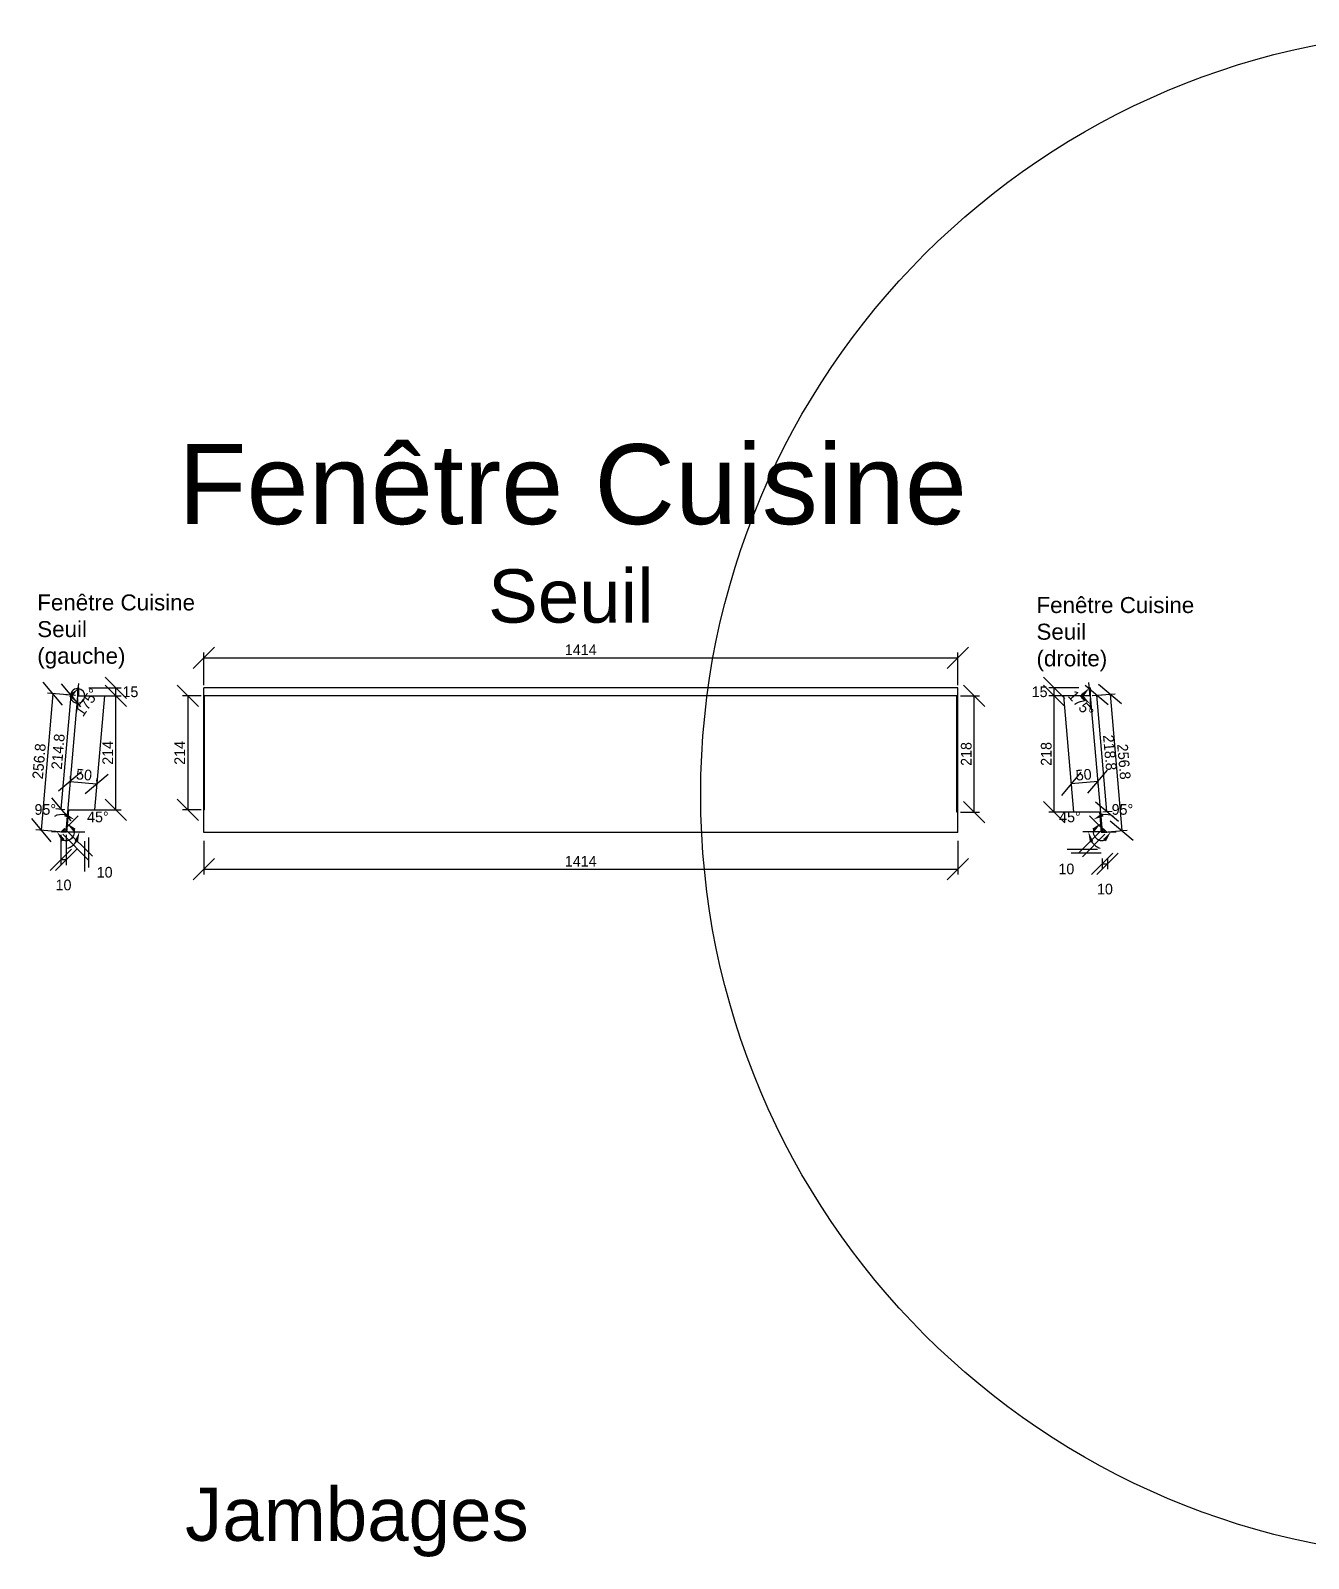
# Model space of a CAD drawing. Header units: millimetres. Extents: x -676 to 20789, y -6551 to 3706.
# Drawn here: x -290 to 2107, y -1033 to 1833 of the extents above; entities that cross this region are included whole.
import ezdxf

# ---------------------------------------------------------------- set-up
doc = ezdxf.new("R2010")
doc.units = ezdxf.units.MM
doc.layers.get('0').update_dxf_attribs({"lineweight": 25, "true_color": 0xffffff})
doc.layers.get('Defpoints').update_dxf_attribs({"true_color": 0xffffff})
for name, color, linetype, lineweight, true_color in [('0 ... Seuil', 178, 'Continuous', 25, 0x000000), ('0 ... Seuil ... Existant ... Construction', 56, 'Continuous', 25, 0x808000), ('Cotes', 4, 'Continuous', 25, 0x00ffff)]:
    doc.layers.add(name, color=color, linetype=linetype, lineweight=lineweight, true_color=true_color)
doc.styles.add('QCADDimTextStyle', font='txt')
doc.styles.add('textstyle11', font='')
doc.styles.add('textstyle12', font='')
doc.styles.add('textstyle22', font='')
doc.styles.add('textstyle23', font='')
doc.styles.add('textstyle24', font='')
doc.styles.get('textstyle11').set_extended_font_data('Liberation Sans')
doc.styles.get('textstyle12').set_extended_font_data('Liberation Sans')
doc.styles.get('textstyle22').set_extended_font_data('Liberation Sans')
doc.styles.get('textstyle23').set_extended_font_data('Liberation Sans')
doc.styles.get('textstyle24').set_extended_font_data('Liberation Sans')
doc.dimstyles.new('QCADDimStyle', dxfattribs={"dimtxt": 20, "dimasz": 20, "dimexe": 10, "dimexo": 5, "dimgap": 5, "dimtad": 1, "dimtoh": 1, "dimdec": 4, "dimzin": 0, "dimdsep": 46, "dimtxsty": 'QCADDimTextStyle', "dimcen": 0.09, "dimadec": 0, "dimazin": 0, "dimtfac": 1, "dimtdec": 4, "dimtofl": 0, "dimtmove": 0, "dimatfit": 3, "dimfxl": 1, "dimtolj": 1, "dimtzin": 0, "dimarcsym": 0})

# ---------------------------------------------------------------- blocks, each defined once
blk = doc.blocks.new('SeuilBaie1_VueDessus')
at = {"layer": '0 ... Seuil'}
for p, q in [((-5, -271), (-5, 0)), ((1409, 0), (-5, 0)), ((1409, -271), (1409, 0)), ((1409, -15), (-5, -15)), ((-3.5, -229), (-3.5, -15)), ((1407.5, -233), (1407.5, -15)), ((-3.5, -229), (-5, -229)), ((1409, -233), (1407.5, -233)), ((1409, -271), (-5, -271))]:
    blk.add_line(p, q, dxfattribs=at)
blk = doc.blocks.new('SeuilBaie1_VueCoupeEst')
at = {"layer": '0 ... Seuil'}
for p, q in [((1, 0), (-0.5, 0)), ((1, -14.9), (-49.2, -14.9)), ((-49.2, -14.9), (-30.1, -232.9)), ((-0.5, 0), (-0.5, -14.9)), ((1, 0), (1, -15)), ((1, -14.9), (23.3, -269.4)), ((20.1, -232.9), (-30.1, -232.9)), ((18.6, -232.9), (21.9, -270.9)), ((21.9, -270.9), (32.4, -270.9)), ((23.3, -269.4), (28.8, -269.4)), ((24.3, -264.9), (25.3, -263.8)), ((24.3, -264.9), (28.8, -269.4)), ((25.3, -263.8), (32.4, -270.9))]:
    blk.add_line(p, q, dxfattribs=at)
blk = doc.blocks.new('*D12')
at = {"layer": 'Cotes', "color": 0, "lineweight": -2}
for p, q in [((1650, 580), (1610, 620)), ((1610, 605), (1650, 565)), ((1676.2, 600), (1620, 600)), ((1676.2, 585), (1620, 585)), ((1630, 585), (1630, 600))]:
    blk.add_line(p, q, dxfattribs=at)
at = {"layer": 'Defpoints', "color": 0}
for p in [(1630, 600), (1681.2, 600), (1681.2, 585)]:
    blk.add_point(p, dxfattribs=at)
at = {"layer": 'Cotes', "color": 0, "insert": (1602.5, 592.5), "char_height": 20, "attachment_point": 5, "style": 'QCADDimTextStyle'}
blk.add_mtext('\\A1;15', dxfattribs=at)
blk = doc.blocks.new('*D13')
at = {"layer": 'Cotes', "color": 0, "lineweight": -2}
for p, q in [((1756.2, 570.1), (1712.9, 606.5)), ((1701.3, 585.4), (1744.5, 589.1)), ((1734.6, 588.3), (1756.5, 332.4)), ((1734.8, 350.6), (1778.1, 314.1)), ((1723.2, 329.5), (1766.4, 333.2))]:
    blk.add_line(p, q, dxfattribs=at)
at = {"layer": 'Defpoints', "color": 0}
for p in [(1696.3, 585), (1718.2, 329.1), (1756.5, 332.4)]:
    blk.add_point(p, dxfattribs=at)
at = {"layer": 'Cotes', "color": 0, "insert": (1760.5, 461.6), "char_height": 20, "attachment_point": 5, "rotation": 274.8885, "style": 'QCADDimTextStyle'}
blk.add_mtext('\\A1;256.8', dxfattribs=at)
blk = doc.blocks.new('*D14')
at = {"layer": 'Cotes', "color": 0, "lineweight": -2}
for p, q in [((1740, 290), (1700, 250)), ((1710, 250), (1750, 290)), ((1720, 280.2), (1720, 260)), ((1720, 270), (1730, 270)), ((1730, 280.2), (1730, 260))]:
    blk.add_line(p, q, dxfattribs=at)
at = {"layer": 'Defpoints', "color": 0}
for p in [(1720, 285.2), (1730, 285.2), (1730, 270)]:
    blk.add_point(p, dxfattribs=at)
at = {"layer": 'Cotes', "color": 0, "insert": (1725, 222.5), "char_height": 20, "attachment_point": 5, "style": 'QCADDimTextStyle'}
blk.add_mtext('\\A1;10', dxfattribs=at)
blk = doc.blocks.new('*D15')
at = {"layer": 'Cotes', "color": 0, "lineweight": -2}
for p, q in [((1679.7, 441.6), (1643.4, 398.2)), ((1693.2, 402.6), (1729.5, 445.9)), ((1711.4, 424.3), (1661.5, 419.9)), ((1662, 414.9), (1662.4, 409.9)), ((1711.8, 419.3), (1712.2, 414.3))]:
    blk.add_line(p, q, dxfattribs=at)
at = {"layer": 'Defpoints', "color": 0}
for p in [(1661.5, 419.9), (1661.5, 419.9), (1711.4, 424.3)]:
    blk.add_point(p, dxfattribs=at)
at = {"layer": 'Cotes', "color": 0, "insert": (1685.1, 437), "char_height": 20, "attachment_point": 5, "rotation": 5, "style": 'QCADDimTextStyle'}
blk.add_mtext('\\A1;50', dxfattribs=at)
blk = doc.blocks.new('*D16')
at = {"layer": 'Cotes', "color": 0, "lineweight": -2}
for p, q in [((1718.1, 332.6), (1675.7, 290.2)), ((1725.1, 325.6), (1682.7, 283.1)), ((1654.4, 297.3), (1711, 297.3)), ((1718.1, 290.2), (1661.5, 290.2))]:
    blk.add_line(p, q, dxfattribs=at)
at = {"layer": 'Defpoints', "color": 0}
for p in [(1721.6, 336.2), (1728.7, 329.1), (1682.7, 297.3)]:
    blk.add_point(p, dxfattribs=at)
at = {"layer": 'Cotes', "color": 0, "insert": (1652.7, 260.2), "char_height": 20, "attachment_point": 5, "style": 'QCADDimTextStyle'}
blk.add_mtext('\\A1;10', dxfattribs=at)
blk = doc.blocks.new('*D17')
at = {"layer": 'Cotes', "color": 0, "lineweight": -2}
for p, q in [((1696.9, 590.1), (1695.1, 610.1)), ((1697.3, 580), (1697.3, 559.9))]:
    blk.add_line(p, q, dxfattribs=at)
blk.add_arc((1697.3, 585), 15.1, 177.7585, 187.2415, dxfattribs=at)
at = {"layer": 'Cotes', "color": 0}
for points in [[(1684.6, 583.3), (1679.8, 587.9), (1696, 600.1)], [(1680.1, 580.6), (1684.5, 585.6), (1697.3, 569.9)]]:
    blk.add_solid(points, dxfattribs=at)
at = {"layer": 'Defpoints', "color": 0}
for p in [(1683.8, 591.8), (1697.3, 600), (1697.3, 585.1), (1697.3, 585), (1698.7, 568.7)]:
    blk.add_point(p, dxfattribs=at)
at = {"layer": 'Cotes', "color": 0, "insert": (1680, 570), "char_height": 20, "attachment_point": 5, "rotation": 311.0255, "style": 'QCADDimTextStyle'}
blk.add_mtext('\\A1;175%%d', dxfattribs=at)
blk = doc.blocks.new('*D18')
at = {"layer": 'Cotes', "color": 0, "lineweight": -2}
for p, q in [((1717.4, 339), (1696.3, 360.1)), ((1714.6, 330.1), (1683.8, 330.1))]:
    blk.add_line(p, q, dxfattribs=at)
for start, end in [(63.1887, 99.0944), (215.9056, 251.8113)]:
    blk.add_arc((1726.3, 330.1), 32.4, start, end, dxfattribs=at)
at = {"layer": 'Cotes', "color": 0}
for points in [[(1719.6, 365.1), (1722.7, 359.2), (1703.3, 353)], [(1703.2, 312.1), (1696.8, 310), (1693.8, 330.1)]]:
    blk.add_solid(points, dxfattribs=at)
at = {"layer": 'Defpoints', "color": 0}
for p in [(1698.2, 346.3), (1719.6, 330.1), (1720.9, 335.5), (1726.3, 330.1), (1726.3, 330.1)]:
    blk.add_point(p, dxfattribs=at)
at = {"layer": 'Cotes', "color": 0, "insert": (1659.3, 357.8), "char_height": 20, "attachment_point": 5, "style": 'QCADDimTextStyle'}
blk.add_mtext('\\A1;45%%d', dxfattribs=at)
blk = doc.blocks.new('*D19')
at = {"layer": 'Cotes', "color": 0, "lineweight": -2}
blk.add_line((1731.3, 330.1), (1746.2, 330.1), dxfattribs=at)
for start, end in [(168.9674, 242.9349), (212.0651, 286.0326)]:
    blk.add_arc((1719.6, 330.1), 16.6, start, end, dxfattribs=at)
at = {"layer": 'Cotes', "color": 0}
for points in [[(1705.5, 330.8), (1701.1, 335.7), (1718.1, 346.6)], [(1726.8, 312.1), (1721.5, 316.1), (1736.2, 330.1)]]:
    blk.add_solid(points, dxfattribs=at)
at = {"layer": 'Defpoints', "color": 0}
for p in [(1717.9, 349.4), (1719.6, 330.1), (1719.6, 330.1), (1726.3, 330.1), (1733.7, 338.8)]:
    blk.add_point(p, dxfattribs=at)
at = {"layer": 'Cotes', "color": 0, "insert": (1757.8, 371.8), "char_height": 20, "attachment_point": 5, "style": 'QCADDimTextStyle'}
blk.add_mtext('\\A1;95%%d', dxfattribs=at)
blk = doc.blocks.new('*D20')
at = {"layer": 'Cotes', "color": 0, "lineweight": -2}
for p, q in [((35, 313), (35, 249.8)), ((1449, 313), (1449, 249.8)), ((55, 279.8), (15, 239.8)), ((35, 259.8), (1449, 259.8)), ((1429, 239.8), (1469, 279.8))]:
    blk.add_line(p, q, dxfattribs=at)
at = {"layer": 'Defpoints', "color": 0}
for p in [(35, 318), (1449, 318), (1449, 259.8)]:
    blk.add_point(p, dxfattribs=at)
at = {"layer": 'Cotes', "color": 0, "insert": (742, 274.8), "char_height": 20, "attachment_point": 5, "style": 'QCADDimTextStyle'}
blk.add_mtext('\\A1;1414', dxfattribs=at)
blk = doc.blocks.new('*D21')
at = {"layer": 'Cotes', "color": 0, "lineweight": -2}
for p, q in [((55, 676.4), (15, 636.4)), ((35, 605), (35, 666.4)), ((1429, 636.4), (1469, 676.4)), ((1449, 605), (1449, 666.4)), ((35, 656.4), (1449, 656.4))]:
    blk.add_line(p, q, dxfattribs=at)
at = {"layer": 'Defpoints', "color": 0}
for p in [(1449, 656.4), (35, 600), (1449, 600)]:
    blk.add_point(p, dxfattribs=at)
at = {"layer": 'Cotes', "color": 0, "insert": (742, 671.4), "char_height": 20, "attachment_point": 5, "style": 'QCADDimTextStyle'}
blk.add_mtext('\\A1;1414', dxfattribs=at)
blk = doc.blocks.new('*D43')
at = {"layer": 'Cotes', "color": 0, "lineweight": -2}
for p, q in [((1500, 565), (1460, 605)), ((1454, 585), (1490, 585)), ((1480, 367), (1480, 585)), ((1460, 387), (1500, 347)), ((1454, 367), (1490, 367))]:
    blk.add_line(p, q, dxfattribs=at)
at = {"layer": 'Defpoints', "color": 0}
for p in [(1449, 585), (1480, 585), (1449, 367)]:
    blk.add_point(p, dxfattribs=at)
at = {"layer": 'Cotes', "color": 0, "insert": (1465, 476), "char_height": 20, "attachment_point": 5, "rotation": 90, "style": 'QCADDimTextStyle'}
blk.add_mtext('\\A1;218', dxfattribs=at)
blk = doc.blocks.new('*D44')
at = {"layer": 'Cotes', "color": 0, "lineweight": -2}
for p, q in [((25, 565), (-15, 605)), ((30, 585), (-5, 585)), ((5, 585), (5, 371)), ((-15, 391), (25, 351)), ((30, 371), (-5, 371))]:
    blk.add_line(p, q, dxfattribs=at)
at = {"layer": 'Defpoints', "color": 0}
for p in [(35, 585), (5, 371), (35, 371)]:
    blk.add_point(p, dxfattribs=at)
at = {"layer": 'Cotes', "color": 0, "insert": (-10, 478), "char_height": 20, "attachment_point": 5, "rotation": 90, "style": 'QCADDimTextStyle'}
blk.add_mtext('\\A1;214', dxfattribs=at)
blk = doc.blocks.new('SeuilBaie1_VueCoupeOuest')
at = {"layer": '0 ... Seuil'}
for p, q in [((-1.5, 0), (-1.5, -15)), ((-1.5, 0), (0, 0)), ((0, 0), (0, -14.9)), ((-1.5, -14.9), (-23.8, -269.4)), ((-1.5, -14.9), (48.7, -14.9)), ((48.7, -14.9), (30, -228.9)), ((-18.7, -228.9), (-22.4, -270.9)), ((-20.2, -228.9), (30, -228.9)), ((-25.8, -263.8), (-32.9, -270.9)), ((-22.4, -270.9), (-32.9, -270.9)), ((-24.8, -264.9), (-29.3, -269.4)), ((-23.8, -269.4), (-29.3, -269.4)), ((-24.8, -264.9), (-25.8, -263.8))]:
    blk.add_line(p, q, dxfattribs=at)
blk = doc.blocks.new('*D45')
at = {"layer": 'Cotes', "color": 0, "lineweight": -2}
for p, q in [((1650, 565.1), (1610, 605.1)), ((1692.3, 585.1), (1620, 585.1)), ((1630, 367.1), (1630, 585.1)), ((1610, 387.1), (1650, 347.1)), ((1711.4, 367.1), (1620, 367.1))]:
    blk.add_line(p, q, dxfattribs=at)
at = {"layer": 'Defpoints', "color": 0}
for p in [(1630, 585.1), (1697.3, 585.1), (1716.4, 367.1)]:
    blk.add_point(p, dxfattribs=at)
at = {"layer": 'Cotes', "color": 0, "insert": (1615, 476.1), "char_height": 20, "attachment_point": 5, "rotation": 90, "style": 'QCADDimTextStyle'}
blk.add_mtext('\\A1;218', dxfattribs=at)
blk = doc.blocks.new('*D46')
at = {"layer": 'Cotes', "color": 0, "lineweight": -2}
for p, q in [((1731.2, 568), (1687.9, 604.3)), ((1702.3, 585.5), (1719.5, 587)), ((1728.6, 368.2), (1709.6, 586.2)), ((1707, 386.3), (1750.3, 350)), ((1721.3, 367.5), (1738.6, 369))]:
    blk.add_line(p, q, dxfattribs=at)
at = {"layer": 'Defpoints', "color": 0}
for p in [(1697.3, 585.1), (1709.6, 586.2), (1716.4, 367.1)]:
    blk.add_point(p, dxfattribs=at)
at = {"layer": 'Cotes', "color": 0, "insert": (1734.1, 478.5), "char_height": 20, "attachment_point": 5, "rotation": 275, "style": 'QCADDimTextStyle'}
blk.add_mtext('\\A1;218.8', dxfattribs=at)
blk = doc.blocks.new('*D47')
at = {"layer": 'Cotes', "color": 0, "lineweight": -2}
for p, q in [((-110, 580), (-150, 620)), ((-150, 605), (-110, 565)), ((-180.4, 600), (-120, 600)), ((-180.4, 585), (-120, 585)), ((-130, 585), (-130, 600))]:
    blk.add_line(p, q, dxfattribs=at)
at = {"layer": 'Defpoints', "color": 0}
for p in [(-185.4, 600), (-185.4, 585), (-130, 600)]:
    blk.add_point(p, dxfattribs=at)
at = {"layer": 'Cotes', "color": 0, "insert": (-102.5, 592.5), "char_height": 20, "attachment_point": 5, "style": 'QCADDimTextStyle'}
blk.add_mtext('\\A1;15', dxfattribs=at)
blk = doc.blocks.new('*D48')
at = {"layer": 'Cotes', "color": 0, "lineweight": -2}
for p, q in [((-229.6, 567.4), (-266.1, 610.7)), ((-247.8, 589), (-269.7, 333.1)), ((-205.5, 585.4), (-257.8, 589.9)), ((-288, 354.8), (-251.5, 311.5)), ((-227.4, 329.5), (-279.7, 334))]:
    blk.add_line(p, q, dxfattribs=at)
at = {"layer": 'Defpoints', "color": 0}
for p in [(-200.5, 585), (-269.7, 333.1), (-222.4, 329.1)]:
    blk.add_point(p, dxfattribs=at)
at = {"layer": 'Cotes', "color": 0, "insert": (-273.7, 462.4), "char_height": 20, "attachment_point": 5, "rotation": 85.1115, "style": 'QCADDimTextStyle'}
blk.add_mtext('\\A1;256.8', dxfattribs=at)
blk = doc.blocks.new('*D49')
at = {"layer": 'Cotes', "color": 0, "lineweight": -2}
for p, q in [((-232.9, 324.1), (-232.9, 267.7)), ((-222.9, 324.1), (-222.9, 267.7)), ((-212.9, 297.7), (-252.9, 257.7)), ((-242.9, 257.7), (-202.9, 297.7)), ((-222.9, 277.7), (-232.9, 277.7))]:
    blk.add_line(p, q, dxfattribs=at)
at = {"layer": 'Defpoints', "color": 0}
for p in [(-232.9, 329.1), (-222.9, 329.1), (-232.9, 277.7)]:
    blk.add_point(p, dxfattribs=at)
at = {"layer": 'Cotes', "color": 0, "insert": (-227.9, 230.2), "char_height": 20, "attachment_point": 5, "style": 'QCADDimTextStyle'}
blk.add_mtext('\\A1;10', dxfattribs=at)
blk = doc.blocks.new('*D50')
at = {"layer": 'Cotes', "color": 0, "lineweight": -2}
for p, q in [((-193.9, 442.4), (-237.2, 406.1)), ((-215.1, 429.2), (-214.7, 434.2)), ((-187.4, 401.7), (-144.1, 438.1)), ((-215.6, 424.3), (-165.8, 419.9)), ((-165.3, 424.9), (-164.9, 429.9))]:
    blk.add_line(p, q, dxfattribs=at)
at = {"layer": 'Defpoints', "color": 0}
for p in [(-215.6, 424.3), (-165.8, 419.9), (-165.8, 419.9)]:
    blk.add_point(p, dxfattribs=at)
at = {"layer": 'Cotes', "color": 0, "insert": (-189.4, 437), "char_height": 20, "attachment_point": 5, "rotation": 355, "style": 'QCADDimTextStyle'}
blk.add_mtext('\\A1;50', dxfattribs=at)
blk = doc.blocks.new('*D51')
at = {"layer": 'Cotes', "color": 0, "lineweight": -2}
for p, q in [((-229.4, 325.6), (-180.8, 277)), ((-222.3, 332.6), (-173.7, 284.1)), ((-180.8, 319.4), (-180.8, 262.9)), ((-187.9, 255.8), (-187.9, 312.4))]:
    blk.add_line(p, q, dxfattribs=at)
at = {"layer": 'Defpoints', "color": 0}
for p in [(-232.9, 329.1), (-225.8, 336.2), (-180.8, 291.2)]:
    blk.add_point(p, dxfattribs=at)
at = {"layer": 'Cotes', "color": 0, "insert": (-150.8, 254), "char_height": 20, "attachment_point": 5, "style": 'QCADDimTextStyle'}
blk.add_mtext('\\A1;10', dxfattribs=at)
blk = doc.blocks.new('*D52')
at = {"layer": 'Cotes', "color": 0, "lineweight": -2}
for p, q in [((-201.1, 590.1), (-199.5, 608.5)), ((-201.5, 580), (-201.5, 561.5))]:
    blk.add_line(p, q, dxfattribs=at)
for start, end in [(180.5927, 276.1855), (78.8145, 174.4073), (270, 85)]:
    blk.add_arc((-201.5, 585), 13.5, start, end, dxfattribs=at)
at = {"layer": 'Cotes', "color": 0}
for points in [[(-217.4, 584.1), (-212.5, 588.6), (-201.5, 571.5)], [(-212.7, 582.5), (-217.3, 587.3), (-200.3, 598.5)]]:
    blk.add_solid(points, dxfattribs=at)
at = {"layer": 'Defpoints', "color": 0}
for p in [(-201.5, 600), (-201.5, 585.1), (-201.5, 585), (-189.4, 591.1), (-202.9, 568.7)]:
    blk.add_point(p, dxfattribs=at)
at = {"layer": 'Cotes', "color": 0, "insert": (-183.9, 572.9), "char_height": 20, "attachment_point": 5, "rotation": 55.4742, "style": 'QCADDimTextStyle'}
blk.add_mtext('\\A1;175%%d', dxfattribs=at)
blk = doc.blocks.new('*D53')
at = {"layer": 'Cotes', "color": 0, "lineweight": -2}
for p, q in [((-221.6, 339), (-200.5, 360.1)), ((-218.8, 330.1), (-188, 330.1))]:
    blk.add_line(p, q, dxfattribs=at)
for start, end in [(80.9056, 116.8113), (288.1887, 324.0944)]:
    blk.add_arc((-230.5, 330.1), 32.4, start, end, dxfattribs=at)
at = {"layer": 'Cotes', "color": 0}
for points in [[(-226.9, 359.2), (-223.8, 365.1), (-207.5, 353)], [(-201, 310), (-207.4, 312.1), (-198, 330.1)]]:
    blk.add_solid(points, dxfattribs=at)
at = {"layer": 'Defpoints', "color": 0}
for p in [(-230.5, 330.1), (-230.5, 330.1), (-225.1, 335.5), (-223.8, 330.1), (-199.1, 338.5)]:
    blk.add_point(p, dxfattribs=at)
at = {"layer": 'Cotes', "color": 0, "insert": (-163.5, 357.8), "char_height": 20, "attachment_point": 5, "style": 'QCADDimTextStyle'}
blk.add_mtext('\\A1;45%%d', dxfattribs=at)
blk = doc.blocks.new('*D54')
at = {"layer": 'Cotes', "color": 0, "lineweight": -2}
blk.add_line((-235.5, 330.1), (-250.4, 330.1), dxfattribs=at)
for start, end in [(253.9674, 327.9349), (297.0651, 11.0326)]:
    blk.add_arc((-223.8, 330.1), 16.6, start, end, dxfattribs=at)
at = {"layer": 'Cotes', "color": 0}
for points in [[(-205.3, 335.7), (-209.7, 330.8), (-222.4, 346.6)], [(-225.7, 316.1), (-231.1, 312.1), (-240.4, 330.1)]]:
    blk.add_solid(points, dxfattribs=at)
at = {"layer": 'Defpoints', "color": 0}
for p in [(-231.3, 344.9), (-222.1, 349.4), (-230.5, 330.1), (-223.8, 330.1), (-223.8, 330.1)]:
    blk.add_point(p, dxfattribs=at)
at = {"layer": 'Cotes', "color": 0, "insert": (-262.1, 371.8), "char_height": 20, "attachment_point": 5, "style": 'QCADDimTextStyle'}
blk.add_mtext('\\A1;95%%d', dxfattribs=at)
blk = doc.blocks.new('*D55')
at = {"layer": 'Cotes', "color": 0, "lineweight": -2}
for p, q in [((-110, 565.1), (-150, 605.1)), ((-196.5, 585.1), (-120, 585.1)), ((-130, 371.1), (-130, 585.1)), ((-150, 391.1), (-110, 351.1)), ((-215.2, 371.1), (-120, 371.1))]:
    blk.add_line(p, q, dxfattribs=at)
at = {"layer": 'Defpoints', "color": 0}
for p in [(-201.5, 585.1), (-130, 585.1), (-220.2, 371.1)]:
    blk.add_point(p, dxfattribs=at)
at = {"layer": 'Cotes', "color": 0, "insert": (-145, 478.1), "char_height": 20, "attachment_point": 5, "rotation": 90, "style": 'QCADDimTextStyle'}
blk.add_mtext('\\A1;214', dxfattribs=at)
blk = doc.blocks.new('*D56')
at = {"layer": 'Cotes', "color": 0, "lineweight": -2}
for p, q in [((-195.6, 564.5), (-232, 607.8)), ((-232.5, 372.2), (-213.8, 586.2)), ((-206.5, 585.5), (-223.7, 587)), ((-250.7, 393.8), (-214.3, 350.5)), ((-225.2, 371.5), (-242.5, 373))]:
    blk.add_line(p, q, dxfattribs=at)
at = {"layer": 'Defpoints', "color": 0}
for p in [(-213.8, 586.2), (-201.5, 585.1), (-220.2, 371.1)]:
    blk.add_point(p, dxfattribs=at)
at = {"layer": 'Cotes', "color": 0, "insert": (-238.1, 480.5), "char_height": 20, "attachment_point": 5, "rotation": 85, "style": 'QCADDimTextStyle'}
blk.add_mtext('\\A1;214.8', dxfattribs=at)

msp = doc.modelspace()

# ---------------------------------------------------------------- linework, layer by layer
at = {"layer": '0 ... Seuil ... Existant ... Construction'}
msp.add_circle((2400, 400), 1433, dxfattribs=at)

# ---------------------------------------------------------------- block references
at = {"layer": '0 ... Seuil'}
for name, p in [('SeuilBaie1_VueCoupeOuest', (-200, 600)), ('SeuilBaie1_VueDessus', (40, 600)), ('SeuilBaie1_VueCoupeEst', (1696.29, 600))]:
    msp.add_blockref(name, p, dxfattribs=at)

# ---------------------------------------------------------------- texts
at = {"attachment_point": 1}
for s, insert, char_height, style in [('Seuil', (568.25, 822.41), 100, 'textstyle11'), ('Fenêtre Cuisine\\PSeuil\\P(gauche)', (-277.13, 775.28), 30, 'textstyle24'), ('Fenêtre Cuisine\\PSeuil\\P(droite)', (1596.63, 770.39), 30, 'textstyle23'), ('Jambages', (0, -900), 100, 'textstyle12')]:
    msp.add_mtext(s, dxfattribs=dict(at, insert=insert, char_height=char_height, style=style))
at = {"layer": '0 ... Seuil', "insert": (-12.79, 1057.17), "char_height": 150, "attachment_point": 1, "style": 'textstyle22'}
msp.add_mtext('Fenêtre Cuisine', dxfattribs=at)

# ---------------------------------------------------------------- dimensions: what is measured, and where the dimension line sits
at = {"layer": 'Cotes'}
for p1, p2, distance, picture, middle in [((35, 600), (1449, 600), 56.44, '*D21', (742, 671.44)), ((-200.5, 585), (-222.39, 329.09), -47.52, '*D48', (-273.73, 462.37)), ((-220.22, 371.09), (-201.5, 585.09), 12.34, '*D56', (-238.09, 480.47)), ((-185.44, 585), (-185.44, 600), -55.44, '*D47', (-102.5, 592.5)), ((1681.23, 585), (1681.23, 600), 51.23, '*D12', (1602.5, 592.5)), ((1716.36, 367.09), (1697.29, 585.09), -12.34, '*D46', (1734.05, 478.47)), ((1696.29, 585), (1718.18, 329.09), 38.42, '*D13', (1760.46, 461.6)), ((-215.57, 424.26), (-165.76, 419.9), 0, '*D50', (-189.35, 437.02)), ((1711.36, 424.26), (1661.55, 419.9), 0, '*D15', (1685.15, 437.02)), ((-222.89, 329.09), (-232.89, 329.09), 51.34, '*D49', (-227.89, 230.25)), ((-232.89, 329.09), (-225.82, 336.16), -63.64, '*D51', (-150.76, 254.03)), ((35, 318.02), (1449, 318.02), -58.27, '*D20', (742, 274.75)), ((1728.68, 329.09), (1721.61, 336.16), 54.99, '*D16', (1652.67, 260.15)), ((1720, 285.16), (1730, 285.16), -15.16, '*D14', (1725, 222.5))]:
    dim = msp.add_aligned_dim(p1=p1, p2=p2, distance=distance, dimstyle='QCADDimStyle', override={"dimtxt": 20, "dimasz": 20, "dimexe": 10, "dimexo": 5, "dimgap": 5, "dimdec": 1, "dimzin": 8, "dimtsz": 20, "dimclrd": 0, "dimclre": 0, "dimclrt": 0, "dimazin": 2, "dimtmove": 2}, dxfattribs=at)
    dim.commit()
    dim.dimension.update_dxf_attribs({"geometry": picture, "text_midpoint": middle})
for base, p1, p2, picture, middle in [((-130, 585.09), (-220.22, 371.09), (-201.5, 585.09), '*D55', (-145, 478.09)), ((5, 371), (35, 585), (35, 371), '*D44', (-10, 478)), ((1480, 585), (1449, 367), (1449, 585), '*D43', (1465, 476)), ((1630, 585.09), (1716.36, 367.09), (1697.29, 585.09), '*D45', (1615, 476.09))]:
    dim = msp.add_linear_dim(base=base, p1=p1, p2=p2, angle=90, dimstyle='QCADDimStyle', override={"dimtxt": 20, "dimasz": 20, "dimexe": 10, "dimexo": 5, "dimgap": 5, "dimdec": 1, "dimzin": 8, "dimtsz": 20, "dimclrd": 0, "dimclre": 0, "dimclrt": 0, "dimazin": 2, "dimtmove": 2}, dxfattribs=at)
    dim.commit()
    dim.dimension.update_dxf_attribs({"geometry": picture, "text_midpoint": middle})
for base, line1, line2, picture, middle in [((-189.44, 591.1), ((-201.5, 600), (-201.5, 585)), ((-201.5, 585.09), (-202.93, 568.71)), '*D52', (-183.88, 572.92)), ((1683.77, 591.83), ((1697.29, 600), (1697.29, 585)), ((1697.29, 585.09), (1698.72, 568.71)), '*D17', (1680, 570))]:
    dim = msp.add_angular_dim_2l(base=base, line1=line1, line2=line2, dimstyle='QCADDimStyle', override={"dimtxt": 20, "dimasz": 20, "dimexe": 10, "dimexo": 5, "dimgap": 5, "dimdec": 1, "dimzin": 8, "dimtsz": 20, "dimclrd": 0, "dimclre": 0, "dimclrt": 0, "dimazin": 2, "dimtmove": 2}, dxfattribs=at)
    dim.commit()
    dim.dimension.update_dxf_attribs({"geometry": picture, "text_midpoint": middle, "dimtype": 162})
for base, line1, line2, picture, middle in [((-231.27, 344.94), ((-222.11, 349.44), (-223.81, 330.09)), ((-223.81, 330.09), (-230.48, 330.09)), '*D54', (-262.06, 371.83)), ((1733.74, 338.81), ((1717.9, 349.44), (1719.6, 330.09)), ((1719.6, 330.09), (1726.27, 330.09)), '*D19', (1757.85, 371.83)), ((-199.14, 338.48), ((-223.81, 330.09), (-230.48, 330.09)), ((-230.48, 330.09), (-225.11, 335.45)), '*D53', (-163.55, 357.81)), ((1698.17, 346.31), ((1719.6, 330.09), (1726.27, 330.09)), ((1726.27, 330.09), (1720.9, 335.45)), '*D18', (1659.34, 357.81))]:
    dim = msp.add_angular_dim_2l(base=base, line1=line1, line2=line2, dimstyle='QCADDimStyle', override={"dimtxt": 20, "dimasz": 20, "dimexe": 10, "dimexo": 5, "dimgap": 5, "dimdec": 1, "dimzin": 8, "dimtsz": 20, "dimclrd": 0, "dimclre": 0, "dimclrt": 0, "dimazin": 2, "dimtmove": 2}, dxfattribs=at)
    dim.commit()
    dim.dimension.update_dxf_attribs({"geometry": picture, "text_midpoint": middle})

doc.saveas('drawing.dxf')
